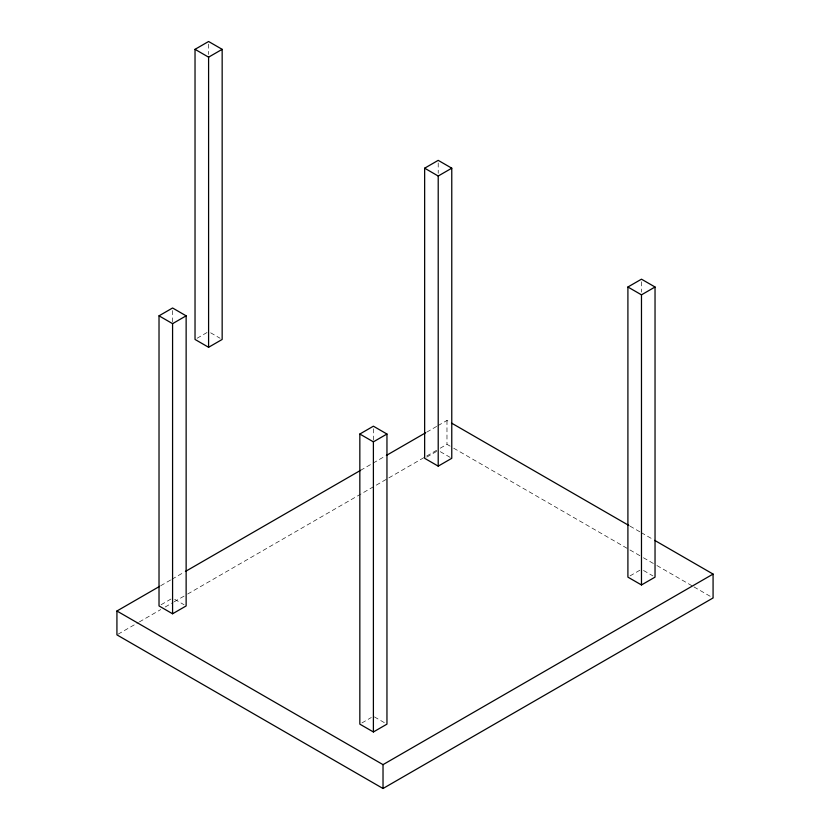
<?xml version="1.0" encoding="UTF-8"?>
<svg xmlns="http://www.w3.org/2000/svg" width="830" height="830" viewBox="0 0 830 830"><rect width="100%" height="100%" fill="white"/><g stroke="black" fill="none" stroke-linecap="round" stroke-linejoin="round"><path stroke-width="0.62" stroke-dasharray="4.15 3.11" d="M197.115 338.246L207.552 332.218M160.709 585.721L170.814 579.89M171.935 579.247L184.281 572.109M360.531 470.361L385.224 456.095M426.765 432.119L436.87 426.288M437.991 425.634L446.976 420.447L450.337 422.397M161.103 604.738L171.53 598.71M118.047 634.213L138.257 622.552M139.378 621.909L160.709 609.593M165.201 607L173.055 602.456M174.175 601.812L186.522 594.685M187.653 594.031L425.645 456.635M426.765 455.981L439.112 448.854M440.232 448.2L446.976 444.32L452.589 447.557M426.734 457.102L437.171 451.074M361.921 722.94L371.311 717.514M630.001 575.916L640.428 569.899M629.991 526.116L640.096 531.947M641.216 532.601L653.563 539.728M453.709 448.21L628.86 549.336M629.991 549.979L642.337 557.106M643.458 557.76L655.814 564.888M656.935 565.541L692.863 586.281M693.984 586.935L713.074 597.953M440.294 451.686L450.732 457.704M643.561 570.5L652.951 575.916M210.675 332.82L220.064 338.246M174.663 599.312L184.053 604.738M374.434 716.913L384.871 722.94M641.476 281.764L641.476 292.129M446.976 420.447L446.976 444.32M438.209 162.95L438.209 173.314M373.396 428.778L373.396 440.44M208.589 44.094L208.589 54.448M172.578 310.586L172.578 322.237"/><path stroke-width="1.25" d="M195.029 49.333L208.589 41.5L222.16 49.333L222.16 339.449L208.589 347.282L195.029 339.449L195.029 49.333L208.589 57.166L222.16 49.333M159.018 315.825L172.578 307.992L186.138 315.825L186.138 605.942L172.578 613.775L159.018 605.942L159.018 315.825L172.578 323.659L186.138 315.825M424.649 168.189L438.209 160.356L451.769 168.189L451.769 458.305L438.209 466.138L424.649 458.305L424.649 168.189L438.209 176.022L451.769 168.189M359.836 434.028L373.396 426.195L386.956 434.028L386.956 724.144L373.396 731.967L359.836 724.144L359.836 434.028L373.396 441.851L386.956 434.028M627.905 287.004L641.476 279.181L655.036 287.004L655.036 577.13L641.476 584.953L627.905 577.13L627.905 287.004L641.476 294.837L655.036 287.004M654.694 540.372L713.074 574.08L713.074 597.953L383.024 788.5L116.926 634.867L116.926 611.005L159.588 586.374M185.401 571.465L360.531 470.361M386.355 455.452L425.645 432.762M116.926 611.005L383.024 764.638L713.074 574.08M451.458 423.041L628.86 525.463M641.476 294.837L641.476 584.953M438.209 176.022L438.209 466.138M383.024 764.638L383.024 788.5M373.396 441.851L373.396 731.967M208.589 57.166L208.589 347.282M172.578 323.659L172.578 613.775"/></g></svg>
